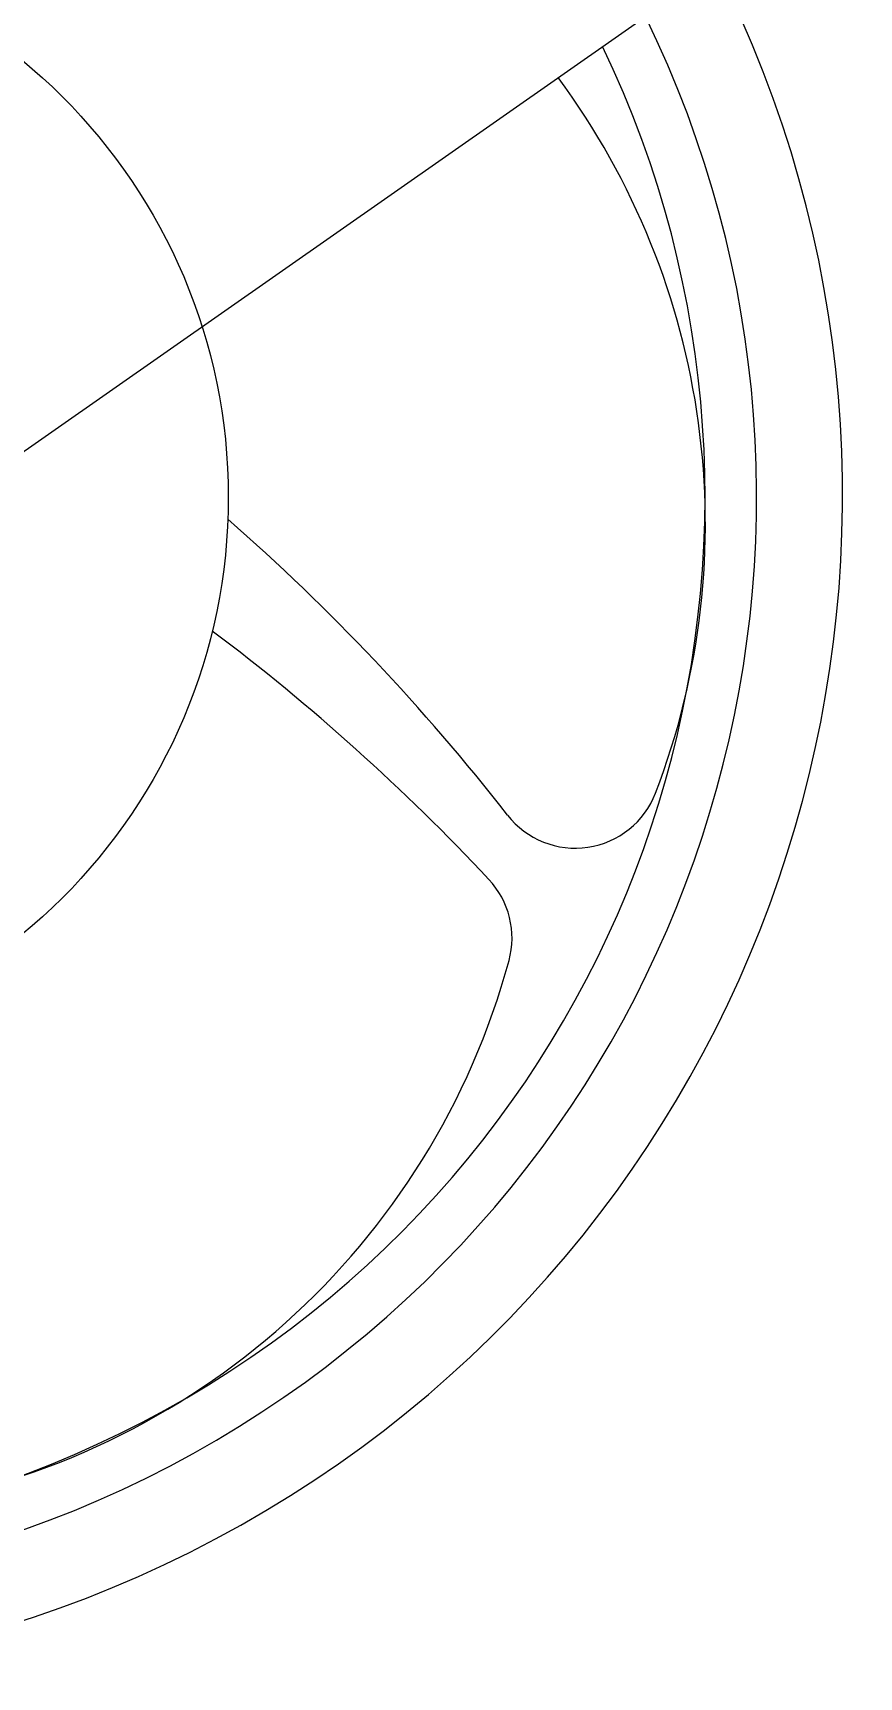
# Model space of a CAD drawing. Header units: metres. Extents: x 26.3 to 44.2, y 14.4 to 19.6.
# Drawn here: x 27.5796 to 27.7544, y 14.9557 to 15.3038 of the extents above; entities that cross this region are included whole.
import ezdxf

# ---------------------------------------------------------------- set-up
doc = ezdxf.new("R2010")
doc.units = ezdxf.units.M
doc.header["$MEASUREMENT"] = 0
for name, color, linetype in [('Frame(Steel)', 140, 'Continuous'), ('Rims', 10, 'Continuous'), ('Spokes', 50, 'Continuous'), ('Tyres', 190, 'Continuous')]:
    doc.layers.add(name, color=color, linetype=linetype)

msp = doc.modelspace()

# ---------------------------------------------------------------- linework, layer by layer
at = {"layer": 'Frame(Steel)'}
msp.add_line((27.56397379759909, 15.20561777824604), (27.75441322712926, 15.33892011320887), dxfattribs=at)
at = {"layer": 'Rims'}
for centre, radius, start, end in [((27.56287019382843, 15.19982045718953), 0.1590271137000001, 339.0197626107916, 36.47427319357399), ((27.32162981870811, 14.85896562459203), 0.4543631820000001, 37.92308624074174, 48.80342599032542), ((27.34421960713884, 14.81426846155514), 0.454363182, 43.07713309596122, 53.01061876473754), ((27.69438481438668, 15.14938876397362), 0.01817452728, 217.9230862407414, 339.0197626107916), ((27.66282703003605, 15.1121775963282), 0.01817452728, 344.7930936222937, 43.07713309596122), ((27.5269064133484, 15.14912400427879), 0.1590271137, 279.0197626107916, 344.7930936222937)]:
    msp.add_arc(centre, radius, start, end, dxfattribs=at)
at = {"layer": 'Spokes'}
msp.add_circle((27.50098388748578, 15.20550688165178), 0.12, dxfattribs=at)
at = {"layer": 'Tyres'}
for radius, start, end in [(0.2498997501, 43.16132281393833, 26.68011189539778), (0.23172522282, 43.80632544751386, 26.02310595256806), (0.2208077144671304, 44.24546749087928, 25.57576713474084)]:
    msp.add_arc((27.50098388748578, 15.20561777824604), radius, start, end, dxfattribs=at)

doc.saveas('drawing.dxf')
